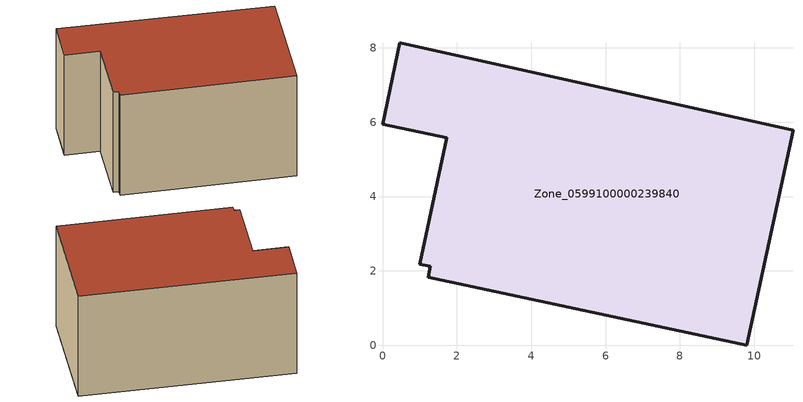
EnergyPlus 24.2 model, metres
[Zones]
Zone_0599100000239840
 floor ground (C_G): 11.04,5.79 9.8,0 1.24,1.84 1.28,2.12 1,2.18 1.73,5.58 0,5.95 0.47,8.14 z0
 wall outside (C_F): 9.8,0 11.04,5.79 0.47,8.14 0,5.95 1.73,5.58 1,2.18 1.28,2.12 1.24,1.84 9.8,0 z0:6.01
 roof outside (C_R): 1,2.18 1.28,2.12 1.24,1.84 9.8,0 11.04,5.79 0.47,8.14 0,5.95 1.73,5.58 z6.01
[BUILDING]
Pand.0599100000239840: North Axis=0; Terrain=City; Loads Convergence Tolerance Value=0.04; Temperature Convergence Tolerance Value=0.4; Solar Distribution=FullExterior; Maximum Number of Warmup Days=25; Minimum Number of Warmup Days=1
[Site:Location]
Rotterdam.The.Hague.AP_ZH_NLD Design_Conditions: Latitude=51.96; Longitude=4.45; Time Zone=1; Elevation=-4.5
[SITE:GROUNDTEMPERATURE:BUILDINGSURFACE]
18, 18, 18, 18, 18, 18, 18, 18, 18, 18, 18, 18
[MATERIAL] Thermal Absorptance=0.9; Solar Absorptance=0.7; Visible Absorptance=0.7
Name | Roughness | Thickness | Conductivity | Density | Specific Heat
G.TC.1975-1991 | MediumSmooth | 0.15 | 0.288461 | 540 | 1210
F.TC.1975-1991 | Rough | 0.3 | 0.230769 | 1920 | 840
R.TC.1975-1991 | MediumRough | 0.2 | 0.153846 | 1500 | 1000
[CONSTRUCTION]
C_G: G.TC.1975-1991
C_F: F.TC.1975-1991
C_R: R.TC.1975-1991
[ZONE]
Zone_0599100000239840: Type=1; Multiplier=1; Ceiling Height=Autocalculate; Volume=Autocalculate; Floor Area=autocalculate; Part of Total Floor Area=Yes
[ZONEINFILTRATION:DESIGNFLOWRATE]
Infil_Zone_0599100000239840: Zone or ZoneList or Space or SpaceList=Zone_0599100000239840; Schedule=AlwaysOn; Design Flow Rate Calculation Method=Flow/Area; Flow Rate per Floor Area=0.003; Constant Term Coefficient=1; Temperature Term Coefficient=0; Velocity Term Coefficient=0; Velocity Squared Term Coefficient=0
[HVACTEMPLATE:ZONE:IDEALLOADSAIRSYSTEM]
Zone_0599100000239840: Maximum Heating Supply Air Temperature=50; Minimum Cooling Supply Air Temperature=13; Maximum Heating Supply Air Humidity Ratio=0.0156; Minimum Cooling Supply Air Humidity Ratio=0.0077; Heating Limit=NoLimit; Cooling Limit=NoLimit; Dehumidification Control Type=ConstantSensibleHeatRatio; Cooling Sensible Heat Ratio=0.7; Dehumidification Setpoint=60; Humidification Control Type=None; Humidification Setpoint=30; Outdoor Air Method=None; Outdoor Air Flow Rate per Person=0.00944; Outdoor Air Flow Rate per Zone Floor Area=0; Outdoor Air Flow Rate per Zone=0; Demand Controlled Ventilation Type=None; Outdoor Air Economizer Type=NoEconomizer; Heat Recovery Type=None; Sensible Heat Recovery Effectiveness=0.7; Latent Heat Recovery Effectiveness=0.65
[ZONECONTROL:THERMOSTAT]
ThermostatControl_Zone_0599100000239840: Zone or ZoneList=Zone_0599100000239840; Control Type Schedule=DualSetpointControlType; Control 1=Thermostat_Zone_0599100000239840; Temperature Difference Between Cutout And Setpoint=0
[THERMOSTATSETPOINT:DUALSETPOINT]
Thermostat_Zone_0599100000239840: Heating Setpoint Temperature Schedule=HeatingSetpoint_Zone_0599100000239840; Cooling Setpoint Temperature Schedule=CoolingSetpoint_Zone_0599100000239840
[SCHEDULE:COMPACT]
HeatingSetpoint_Zone_0599100000239840: Through: 12/31, For: AllDays, Until: 24:00, 21
CoolingSetpoint_Zone_0599100000239840: Through: 12/31, For: AllDays, Until: 24:00, 24
DualSetpointControlType: Through: 12/31, For: AllDays, Until: 24:00, 4
AlwaysOn: Through: 12/31, For: AllDays, Until: 24:00, 1
